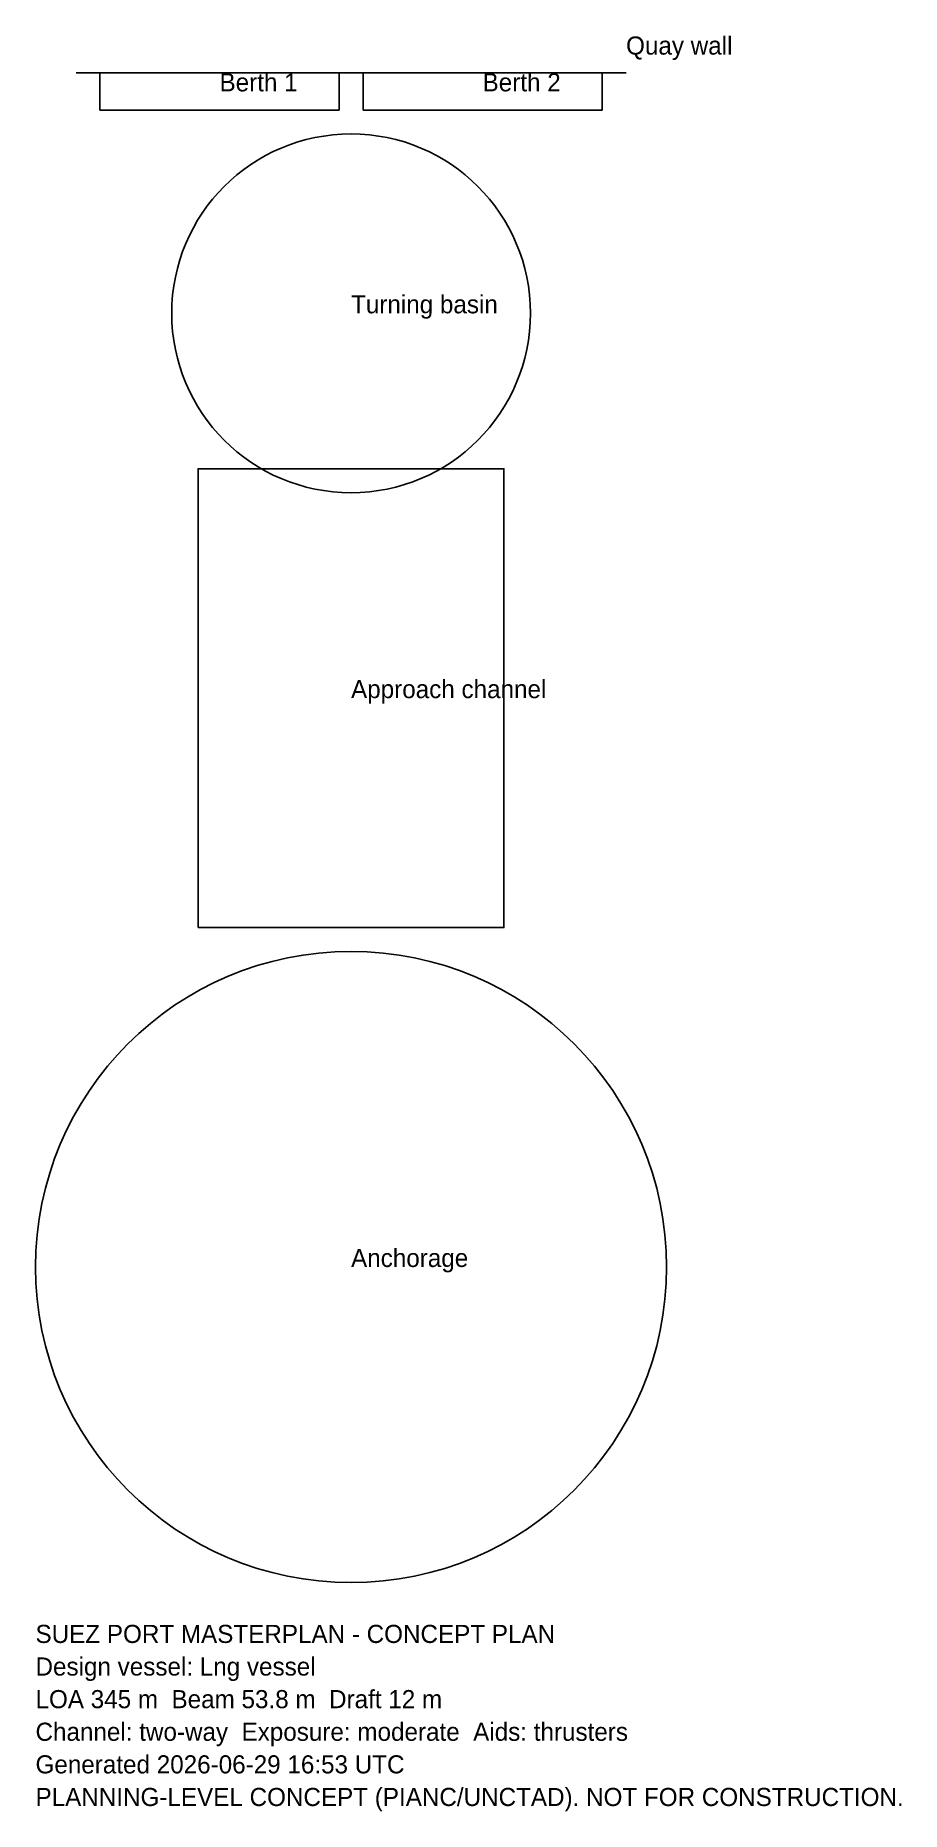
# Model space of a CAD drawing. Header units: metres. Extents: x -58 to 1191, y -2508 to 54.
import ezdxf

# ---------------------------------------------------------------- set-up
doc = ezdxf.new("R2010")
doc.units = ezdxf.units.M
for name, color, linetype in [('ANCHORAGE', 6, 'Continuous'), ('BERTH', 5, 'Continuous'), ('CHANNEL', 4, 'Continuous'), ('QUAY', 7, 'Continuous'), ('TURNING', 3, 'Continuous')]:
    doc.layers.add(name, color=color, linetype=linetype)

msp = doc.modelspace()

# ---------------------------------------------------------------- linework, layer by layer
at = {"layer": 'ANCHORAGE'}
msp.add_circle((396.75, -1722.74), 455.2, dxfattribs=at)
at = {"layer": 'BERTH'}
for points in [[(34.5, -53.8), (379.5, -53.8), (379.5, 0), (34.5, 0)], [(414, -53.8), (759, -53.8), (759, 0), (414, 0)]]:
    msp.add_lwpolyline(points, close=True, dxfattribs=at)
at = {"layer": 'CHANNEL'}
msp.add_lwpolyline([(176.17, -1233.04), (617.33, -1233.04), (617.33, -571.3), (176.17, -571.3)], close=True, dxfattribs=at)
at = {"layer": 'QUAY'}
msp.add_lwpolyline([(0, 0), (793.5, 0)], dxfattribs=at)
at = {"layer": 'TURNING'}
msp.add_circle((396.75, -347.05), 258.75, dxfattribs=at)

# ---------------------------------------------------------------- texts
at = {"color": 7}
for s, p in [('SUEZ PORT MASTERPLAN - CONCEPT PLAN', (-58.45, -2265.0576)), ('Design vessel: Lng vessel', (-58.45, -2312.101104)), ('LOA 345 m  Beam 53.8 m  Draft 12 m', (-58.45, -2359.144608)), ('Channel: two-way  Exposure: moderate  Aids: thrusters', (-58.45, -2406.188112)), ('Generated 2026-06-29 16:53 UTC', (-58.45, -2453.231616)), ('PLANNING-LEVEL CONCEPT (PIANC/UNCTAD). NOT FOR CONSTRUCTION.', (-58.45, -2500.27512))]:
    msp.add_text(s, height=26.13528, dxfattribs=at).set_placement(p)
at = {"layer": 'ANCHORAGE', "color": 7}
msp.add_text('Anchorage', height=26.13528, dxfattribs=at).set_placement((396.75, -1722.74))
at = {"layer": 'BERTH', "color": 7}
for s, p in [('Berth 1', (207, -26.9)), ('Berth 2', (586.5, -26.9))]:
    msp.add_text(s, height=26.13528, dxfattribs=at).set_placement(p)
at = {"layer": 'CHANNEL', "color": 7}
msp.add_text('Approach channel', height=26.13528, dxfattribs=at).set_placement((396.75, -902.17))
at = {"layer": 'QUAY', "color": 7}
msp.add_text('Quay wall', height=26.13528, dxfattribs=at).set_placement((793.5, 26.13528))
at = {"layer": 'TURNING', "color": 7}
msp.add_text('Turning basin', height=26.13528, dxfattribs=at).set_placement((396.75, -347.05))

doc.saveas('drawing.dxf')
